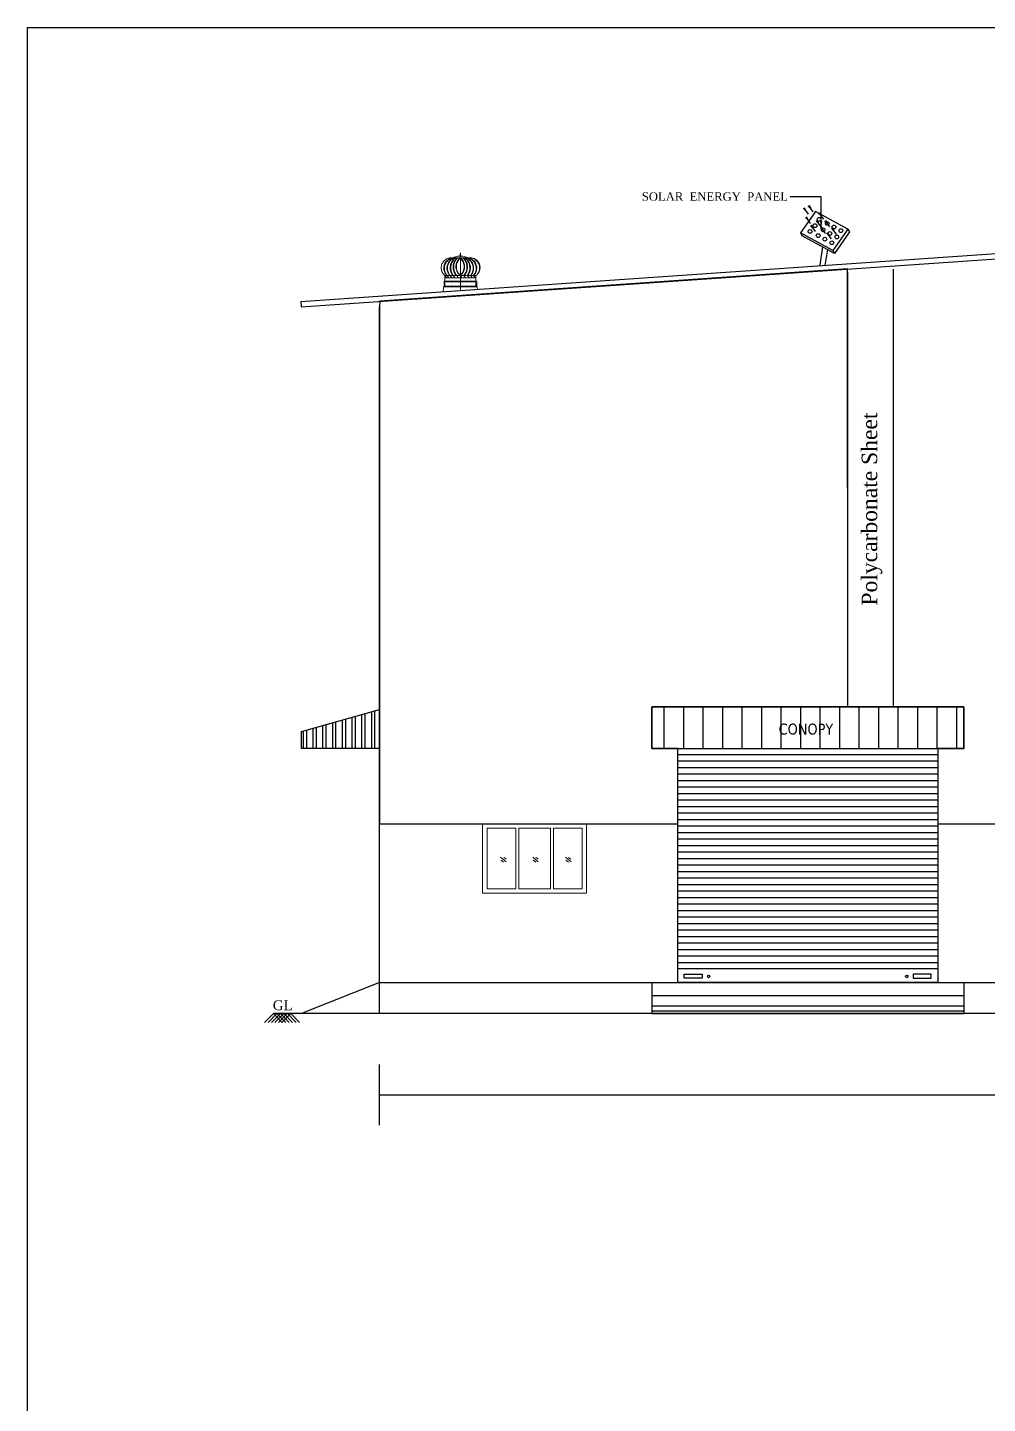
# Model space of a CAD drawing. Header units: metres. Extents: x 31037 to 31490, y -4422 to -3483.
# Drawn here: x 31162.57 to 31181.03, y -4395.07 to -4368.61 of the extents above; entities that cross this region are included whole.
import ezdxf

# ---------------------------------------------------------------- set-up
doc = ezdxf.new("R2010")
doc.units = ezdxf.units.M
doc.header["$LTSCALE"] = 30
doc.header["$MEASUREMENT"] = 0
doc.linetypes.add('CENTER', pattern=[2, 1.25, -0.25, 0.25, -0.25])
doc.linetypes.add('DASHDOT', pattern=[1, 0.5, -0.25, 0, -0.25])
doc.layers.get('0').update_dxf_attribs({"color": 30, "lineweight": 40})
for name, color, linetype in [('CEN-LI', 7, 'CENTER'), ('COLUMN', 2, 'Continuous'), ('JSC-1A-Thin', 254, 'Continuous'), ('JSC-B-Main Wall', 20, 'Continuous'), ('OBJ', 5, 'Continuous')]:
    doc.layers.add(name, color=color, linetype=linetype)
for name, color, linetype, lineweight in [('DIM', 5, 'Continuous', 25), ('HAT', 8, 'Continuous', 18), ('JSC-K-Text 2', 7, 'Continuous', 20), ('JSC-S-Joinerys', 126, 'Continuous', 18), ('TEXT', 11, 'Continuous', 30), ('WINDOW', 3, 'Continuous', 30)]:
    doc.layers.add(name, color=color, linetype=linetype, lineweight=lineweight)
doc.styles.add('DIM', font='times.ttf')
doc.styles.add('JSC-Tahoma', font='tahoma.ttf')
doc.styles.add('RAM', font='dutchi.ttf')
doc.styles.add('ROMANS', font='stylu.ttf', dxfattribs={"width": 0.75})
doc.styles.get("Standard").update_dxf_attribs({"font": 'times.ttf', "height": 0.05})
doc.dimstyles.new('STANDARD$7', dxfattribs={"dimtxt": 0.18, "dimasz": 7, "dimexe": 0.18, "dimexo": 0.0625, "dimgap": 0.09, "dimtad": 0, "dimtih": 1, "dimtoh": 1, "dimdec": 3, "dimzin": 0, "dimdsep": 46, "dimtxsty": 'ROMANS', "dimcen": 0.09, "dimclrd": 3, "dimclrt": 2, "dimaunit": 1, "dimadec": 0, "dimazin": 0, "dimtfac": 1, "dimtdec": 3, "dimtofl": 0, "dimtmove": 2, "dimatfit": 3, "dimfxl": 0, "dimtolj": 1, "dimtzin": 0, "dimarcsym": 0})

# ---------------------------------------------------------------- blocks, each defined once
blk = doc.blocks.new('EGEGRE')
at = {"layer": 'JSC-1A-Thin', "lineweight": 9, "extrusion": (0.000697341, -0.000131776, 1)}
blk.add_line((17325.445, -5309.269, 0), (17325.436, -5309.368), dxfattribs=at)
at = {"layer": 'JSC-1A-Thin', "lineweight": 9, "extrusion": (0.000697341, -0.000131776, 1), "elevation": 12.781}
for points in [[(17325.593, -5308.71), (17325.574, -5308.71), (17325.556, -5308.712), (17325.536, -5308.717), (17325.519, -5308.724), (17325.501, -5308.731), (17325.485, -5308.74), (17325.469, -5308.752), (17325.455, -5308.764), (17325.442, -5308.779), (17325.431, -5308.793), (17325.421, -5308.809), (17325.412, -5308.827), (17325.405, -5308.844), (17325.401, -5308.862), (17325.398, -5308.881), (17325.397, -5308.9), (17325.397, -5308.919), (17325.401, -5308.938), (17325.405, -5308.957), (17325.411, -5308.974), (17325.419, -5308.992), (17325.428, -5309.008), (17325.439, -5309.023), (17325.452, -5309.038), (17325.466, -5309.05)], [(17325.625, -5308.71), (17325.606, -5308.712), (17325.587, -5308.716), (17325.569, -5308.722), (17325.551, -5308.731), (17325.535, -5308.74), (17325.52, -5308.752), (17325.505, -5308.764), (17325.493, -5308.777), (17325.48, -5308.792), (17325.471, -5308.808), (17325.462, -5308.826), (17325.456, -5308.844), (17325.451, -5308.862), (17325.448, -5308.881), (17325.447, -5308.9), (17325.447, -5308.919), (17325.449, -5308.937), (17325.453, -5308.956), (17325.459, -5308.973), (17325.468, -5308.991), (17325.476, -5309.008), (17325.487, -5309.023), (17325.499, -5309.038), (17325.514, -5309.05)], [(17325.625, -5308.71), (17325.605, -5308.715), (17325.587, -5308.721), (17325.568, -5308.729), (17325.551, -5308.739), (17325.535, -5308.75), (17325.52, -5308.764), (17325.506, -5308.779), (17325.495, -5308.793), (17325.484, -5308.811), (17325.475, -5308.829), (17325.468, -5308.847), (17325.462, -5308.867), (17325.459, -5308.885), (17325.458, -5308.905), (17325.459, -5308.926), (17325.461, -5308.946), (17325.466, -5308.965), (17325.472, -5308.984), (17325.48, -5309.002), (17325.489, -5309.019), (17325.501, -5309.035), (17325.514, -5309.05)], [(17325.652, -5308.71), (17325.633, -5308.717), (17325.614, -5308.726), (17325.597, -5308.736), (17325.581, -5308.748), (17325.567, -5308.762), (17325.553, -5308.777), (17325.541, -5308.793), (17325.531, -5308.81), (17325.523, -5308.828), (17325.516, -5308.847), (17325.512, -5308.866), (17325.508, -5308.885), (17325.507, -5308.906), (17325.508, -5308.926), (17325.512, -5308.946), (17325.516, -5308.965), (17325.523, -5308.984), (17325.532, -5309.002), (17325.542, -5309.019), (17325.553, -5309.036), (17325.568, -5309.05)], [(17325.652, -5308.71), (17325.633, -5308.718), (17325.616, -5308.729), (17325.599, -5308.741), (17325.584, -5308.754), (17325.57, -5308.768), (17325.558, -5308.785), (17325.547, -5308.802), (17325.537, -5308.82), (17325.53, -5308.839), (17325.524, -5308.858), (17325.52, -5308.878), (17325.517, -5308.899), (17325.517, -5308.919), (17325.52, -5308.939), (17325.523, -5308.959), (17325.528, -5308.98), (17325.535, -5308.998), (17325.545, -5309.017), (17325.556, -5309.033), (17325.568, -5309.049)], [(17325.679, -5308.709), (17325.662, -5308.72), (17325.645, -5308.733), (17325.631, -5308.747), (17325.617, -5308.763), (17325.605, -5308.78), (17325.595, -5308.798), (17325.586, -5308.817), (17325.579, -5308.837), (17325.574, -5308.856), (17325.57, -5308.877), (17325.569, -5308.898), (17325.57, -5308.919), (17325.572, -5308.939), (17325.577, -5308.959), (17325.583, -5308.98), (17325.592, -5308.998), (17325.602, -5309.017), (17325.613, -5309.034), (17325.626, -5309.05)], [(17325.679, -5308.709), (17325.663, -5308.722), (17325.648, -5308.737), (17325.634, -5308.754), (17325.622, -5308.77), (17325.611, -5308.789), (17325.602, -5308.808), (17325.593, -5308.828), (17325.587, -5308.848), (17325.584, -5308.869), (17325.581, -5308.89), (17325.581, -5308.911), (17325.582, -5308.932), (17325.586, -5308.954), (17325.591, -5308.974), (17325.597, -5308.994), (17325.606, -5309.013), (17325.616, -5309.032), (17325.629, -5309.05)], [(17325.593, -5308.71), (17325.939, -5308.71)], [(17325.907, -5308.71), (17325.885, -5308.699), (17325.861, -5308.691), (17325.838, -5308.684), (17325.815, -5308.679), (17325.79, -5308.676), (17325.766, -5308.675), (17325.742, -5308.676), (17325.716, -5308.679), (17325.693, -5308.684), (17325.67, -5308.691), (17325.647, -5308.699), (17325.625, -5308.71)], [(17325.713, -5308.71), (17325.698, -5308.722), (17325.683, -5308.737), (17325.67, -5308.754), (17325.659, -5308.77), (17325.649, -5308.788), (17325.641, -5308.807), (17325.634, -5308.826), (17325.629, -5308.846), (17325.626, -5308.866), (17325.625, -5308.886), (17325.626, -5308.906), (17325.629, -5308.927), (17325.633, -5308.946), (17325.639, -5308.966), (17325.647, -5308.985), (17325.657, -5309.003), (17325.668, -5309.02), (17325.681, -5309.036), (17325.695, -5309.051)], [(17325.713, -5308.709), (17325.698, -5308.725), (17325.684, -5308.743), (17325.672, -5308.761), (17325.662, -5308.781), (17325.653, -5308.801), (17325.647, -5308.821), (17325.641, -5308.844), (17325.639, -5308.865), (17325.637, -5308.887), (17325.638, -5308.909), (17325.641, -5308.931), (17325.645, -5308.952), (17325.652, -5308.973), (17325.66, -5308.994), (17325.67, -5309.013), (17325.681, -5309.032), (17325.695, -5309.05)], [(17325.765, -5308.71), (17325.75, -5308.722), (17325.735, -5308.737), (17325.723, -5308.752), (17325.712, -5308.768), (17325.702, -5308.785), (17325.694, -5308.803), (17325.688, -5308.821), (17325.684, -5308.841), (17325.681, -5308.86), (17325.68, -5308.88), (17325.681, -5308.9), (17325.684, -5308.919), (17325.689, -5308.938), (17325.695, -5308.957), (17325.703, -5308.975), (17325.713, -5308.992), (17325.724, -5309.009), (17325.737, -5309.023), (17325.751, -5309.037), (17325.767, -5309.049)], [(17325.766, -5308.71), (17325.75, -5308.725), (17325.737, -5308.741), (17325.725, -5308.758), (17325.714, -5308.777), (17325.706, -5308.797), (17325.699, -5308.817), (17325.694, -5308.837), (17325.691, -5308.858), (17325.69, -5308.88), (17325.691, -5308.901), (17325.694, -5308.922), (17325.699, -5308.943), (17325.706, -5308.963), (17325.714, -5308.983), (17325.725, -5309.001), (17325.737, -5309.019), (17325.75, -5309.035), (17325.766, -5309.05)], [(17325.754, -5308.667), (17325.777, -5308.667), (17325.777, -5308.674), (17325.754, -5308.674), (17325.754, -5308.667)], [(17325.761, -5308.637), (17325.77, -5308.637)], [(17325.761, -5308.637), (17325.761, -5308.667)], [(17325.762, -5309.05), (17325.777, -5309.035), (17325.79, -5309.019), (17325.803, -5309.001), (17325.813, -5308.983), (17325.822, -5308.963), (17325.828, -5308.943), (17325.834, -5308.922), (17325.836, -5308.901), (17325.837, -5308.88), (17325.836, -5308.858), (17325.834, -5308.837), (17325.828, -5308.817), (17325.822, -5308.797), (17325.813, -5308.777), (17325.803, -5308.758), (17325.79, -5308.741), (17325.777, -5308.725), (17325.762, -5308.71)], [(17325.762, -5309.049), (17325.777, -5309.037), (17325.791, -5309.023), (17325.804, -5309.009), (17325.815, -5308.992), (17325.825, -5308.975), (17325.834, -5308.957), (17325.84, -5308.938), (17325.844, -5308.919), (17325.848, -5308.9), (17325.848, -5308.88), (17325.848, -5308.86), (17325.844, -5308.841), (17325.84, -5308.821), (17325.834, -5308.803), (17325.826, -5308.785), (17325.817, -5308.768), (17325.806, -5308.752), (17325.793, -5308.737), (17325.779, -5308.722), (17325.763, -5308.71)], [(17325.77, -5308.637), (17325.77, -5308.667)], [(17325.833, -5309.05), (17325.846, -5309.032), (17325.858, -5309.013), (17325.868, -5308.994), (17325.876, -5308.973), (17325.882, -5308.952), (17325.887, -5308.931), (17325.89, -5308.909), (17325.89, -5308.887), (17325.889, -5308.865), (17325.886, -5308.844), (17325.881, -5308.821), (17325.874, -5308.801), (17325.866, -5308.781), (17325.855, -5308.761), (17325.844, -5308.743), (17325.83, -5308.725), (17325.815, -5308.709)], [(17325.834, -5309.051), (17325.848, -5309.036), (17325.86, -5309.02), (17325.871, -5309.003), (17325.881, -5308.985), (17325.889, -5308.966), (17325.895, -5308.946), (17325.899, -5308.927), (17325.903, -5308.906), (17325.903, -5308.886), (17325.903, -5308.866), (17325.899, -5308.846), (17325.894, -5308.826), (17325.888, -5308.807), (17325.88, -5308.788), (17325.869, -5308.77), (17325.859, -5308.754), (17325.845, -5308.737), (17325.831, -5308.722), (17325.815, -5308.71)], [(17325.9, -5309.05), (17325.912, -5309.032), (17325.922, -5309.013), (17325.931, -5308.994), (17325.937, -5308.974), (17325.942, -5308.954), (17325.946, -5308.932), (17325.947, -5308.911), (17325.946, -5308.89), (17325.944, -5308.869), (17325.941, -5308.848), (17325.935, -5308.828), (17325.927, -5308.808), (17325.917, -5308.789), (17325.907, -5308.77), (17325.894, -5308.754), (17325.88, -5308.737), (17325.865, -5308.722), (17325.849, -5308.709)], [(17325.903, -5309.05), (17325.915, -5309.034), (17325.927, -5309.017), (17325.936, -5308.998), (17325.945, -5308.98), (17325.951, -5308.959), (17325.955, -5308.939), (17325.959, -5308.919), (17325.959, -5308.898), (17325.958, -5308.877), (17325.955, -5308.856), (17325.95, -5308.837), (17325.942, -5308.817), (17325.934, -5308.798), (17325.923, -5308.78), (17325.911, -5308.763), (17325.898, -5308.747), (17325.882, -5308.733), (17325.867, -5308.72), (17325.849, -5308.709)], [(17325.961, -5309.049), (17325.973, -5309.033), (17325.983, -5309.017), (17325.992, -5308.998), (17326, -5308.98), (17326.005, -5308.959), (17326.009, -5308.939), (17326.011, -5308.919), (17326.011, -5308.899), (17326.009, -5308.878), (17326.005, -5308.858), (17325.999, -5308.839), (17325.991, -5308.82), (17325.982, -5308.802), (17325.971, -5308.785), (17325.959, -5308.768), (17325.944, -5308.754), (17325.929, -5308.741), (17325.913, -5308.729), (17325.895, -5308.718), (17325.877, -5308.71)], [(17325.961, -5309.05), (17325.974, -5309.036), (17325.986, -5309.019), (17325.997, -5309.002), (17326.005, -5308.984), (17326.012, -5308.965), (17326.017, -5308.946), (17326.02, -5308.926), (17326.02, -5308.906), (17326.02, -5308.885), (17326.017, -5308.866), (17326.012, -5308.847), (17326.005, -5308.828), (17325.997, -5308.81), (17325.987, -5308.793), (17325.974, -5308.777), (17325.961, -5308.762), (17325.946, -5308.748), (17325.931, -5308.736), (17325.914, -5308.726), (17325.896, -5308.717), (17325.877, -5308.71)], [(17325.903, -5308.71), (17325.922, -5308.712), (17325.941, -5308.716), (17325.959, -5308.722), (17325.976, -5308.731), (17325.992, -5308.74), (17326.007, -5308.752), (17326.022, -5308.764), (17326.035, -5308.777), (17326.047, -5308.792), (17326.056, -5308.808), (17326.065, -5308.826), (17326.072, -5308.844), (17326.077, -5308.862), (17326.08, -5308.881), (17326.081, -5308.9), (17326.08, -5308.919), (17326.078, -5308.937), (17326.074, -5308.956), (17326.068, -5308.973), (17326.06, -5308.991), (17326.051, -5309.008), (17326.04, -5309.023), (17326.028, -5309.038), (17326.014, -5309.05), (17326.027, -5309.035), (17326.038, -5309.019), (17326.049, -5309.002), (17326.056, -5308.984), (17326.063, -5308.965), (17326.068, -5308.946), (17326.07, -5308.926), (17326.07, -5308.905), (17326.069, -5308.885), (17326.066, -5308.867), (17326.06, -5308.847), (17326.053, -5308.829), (17326.045, -5308.811), (17326.034, -5308.793), (17326.022, -5308.779), (17326.008, -5308.764), (17325.994, -5308.75), (17325.978, -5308.739), (17325.96, -5308.729), (17325.942, -5308.721), (17325.923, -5308.715), (17325.904, -5308.71)], [(17326.065, -5309.049), (17326.08, -5309.038), (17326.093, -5309.024), (17326.106, -5309.01), (17326.116, -5308.994), (17326.126, -5308.977), (17326.133, -5308.961), (17326.138, -5308.943), (17326.142, -5308.923), (17326.144, -5308.905), (17326.144, -5308.886), (17326.142, -5308.867), (17326.138, -5308.849), (17326.132, -5308.831), (17326.125, -5308.814), (17326.116, -5308.798), (17326.105, -5308.782), (17326.092, -5308.767), (17326.079, -5308.754), (17326.063, -5308.743), (17326.049, -5308.733), (17326.031, -5308.724), (17326.013, -5308.718), (17325.995, -5308.713), (17325.977, -5308.71), (17325.958, -5308.709), (17325.939, -5308.71)], [(17326.066, -5309.05), (17326.08, -5309.038), (17326.093, -5309.023), (17326.104, -5309.008), (17326.114, -5308.992), (17326.122, -5308.974), (17326.127, -5308.957), (17326.132, -5308.938), (17326.135, -5308.919), (17326.135, -5308.9), (17326.134, -5308.881), (17326.131, -5308.862), (17326.126, -5308.844), (17326.12, -5308.827), (17326.111, -5308.809), (17326.101, -5308.793), (17326.09, -5308.779), (17326.077, -5308.764), (17326.063, -5308.752), (17326.047, -5308.74), (17326.031, -5308.731), (17326.013, -5308.724), (17325.996, -5308.717), (17325.977, -5308.712), (17325.959, -5308.71), (17325.94, -5308.71)], [(17325.441, -5309.268), (17325.466, -5309.268)], [(17325.451, -5309.159), (17326.08, -5309.159)], [(17326.08, -5309.254), (17325.451, -5309.254), (17325.451, -5309.159)], [(17325.466, -5309.05), (17326.066, -5309.05)], [(17325.466, -5309.05), (17325.497, -5309.093)], [(17325.466, -5309.159), (17325.466, -5309.05)], [(17325.466, -5309.093), (17326.066, -5309.093)], [(17325.466, -5309.169), (17325.467, -5309.169)], [(17325.466, -5309.169), (17325.466, -5309.17)], [(17325.466, -5309.172), (17325.466, -5309.173)], [(17325.466, -5309.174), (17325.466, -5309.176)], [(17325.466, -5309.176), (17325.466, -5309.178)], [(17325.466, -5309.179), (17325.466, -5309.182)], [(17325.466, -5309.182), (17325.466, -5309.184)], [(17325.466, -5309.184), (17325.466, -5309.186)], [(17325.466, -5309.187), (17325.466, -5309.19)], [(17325.466, -5309.191), (17325.466, -5309.192)], [(17325.466, -5309.193), (17325.466, -5309.195)], [(17325.466, -5309.195), (17325.466, -5309.197)], [(17325.466, -5309.199), (17325.466, -5309.201)], [(17325.466, -5309.201), (17325.466, -5309.203)], [(17325.466, -5309.203), (17325.466, -5309.205)], [(17325.466, -5309.206), (17325.466, -5309.209)], [(17325.466, -5309.209), (17325.466, -5309.211)], [(17325.466, -5309.212), (17325.466, -5309.214)], [(17325.466, -5309.214), (17325.466, -5309.217)], [(17325.466, -5309.218), (17325.466, -5309.22)], [(17325.466, -5309.22), (17325.466, -5309.222)], [(17325.466, -5309.222), (17325.466, -5309.224)], [(17325.466, -5309.225), (17325.466, -5309.228)], [(17325.466, -5309.228), (17325.466, -5309.23)], [(17325.466, -5309.231), (17325.466, -5309.232)], [(17325.466, -5309.233), (17325.466, -5309.236)], [(17325.466, -5309.237), (17325.466, -5309.239)], [(17325.466, -5309.239), (17325.466, -5309.241)], [(17325.466, -5309.241), (17325.466, -5309.243)], [(17325.466, -5309.245), (17325.466, -5309.247)], [(17325.466, -5309.247), (17325.466, -5309.249)], [(17325.466, -5309.25), (17325.466, -5309.251)], [(17325.466, -5309.252), (17325.466, -5309.255)], [(17325.466, -5309.255), (17325.466, -5309.258)], [(17325.466, -5309.258), (17325.466, -5309.26)], [(17325.466, -5309.261), (17325.466, -5309.263)], [(17325.466, -5309.264), (17325.466, -5309.266)], [(17325.466, -5309.266), (17325.466, -5309.268)], [(17325.466, -5309.268), (17325.467, -5309.268)], [(17325.468, -5309.169), (17325.47, -5309.169)], [(17325.468, -5309.268), (17325.47, -5309.268)], [(17325.47, -5309.169), (17325.472, -5309.169)], [(17325.47, -5309.268), (17325.472, -5309.268)], [(17325.474, -5309.169), (17325.475, -5309.169)], [(17325.474, -5309.268), (17325.475, -5309.268)], [(17325.476, -5309.169), (17325.478, -5309.169)], [(17325.476, -5309.268), (17325.478, -5309.268)], [(17325.478, -5309.169), (17325.48, -5309.169)], [(17325.478, -5309.268), (17325.48, -5309.268)], [(17325.481, -5309.169), (17325.483, -5309.169)], [(17325.481, -5309.268), (17325.483, -5309.268)], [(17325.484, -5309.169), (17325.486, -5309.169)], [(17325.484, -5309.268), (17325.486, -5309.268)], [(17325.487, -5309.169), (17325.489, -5309.169)], [(17325.487, -5309.268), (17325.489, -5309.268)], [(17325.489, -5309.169), (17325.491, -5309.169)], [(17325.489, -5309.268), (17325.491, -5309.268)], [(17325.493, -5309.169), (17325.494, -5309.169)], [(17325.493, -5309.268), (17325.494, -5309.268)], [(17325.495, -5309.169), (17325.497, -5309.169)], [(17325.495, -5309.268), (17325.497, -5309.268)], [(17325.497, -5309.169), (17325.499, -5309.169)], [(17325.497, -5309.268), (17325.499, -5309.268)], [(17325.501, -5309.169), (17325.502, -5309.169)], [(17325.501, -5309.268), (17325.502, -5309.268)], [(17325.503, -5309.169), (17325.505, -5309.169)], [(17325.503, -5309.268), (17325.505, -5309.268)], [(17325.505, -5309.169), (17325.507, -5309.169)], [(17325.505, -5309.268), (17325.507, -5309.268)], [(17325.508, -5309.169), (17325.51, -5309.169)], [(17325.508, -5309.268), (17325.51, -5309.268)], [(17325.512, -5309.169), (17325.513, -5309.169)], [(17325.512, -5309.268), (17325.513, -5309.268)], [(17325.514, -5309.05), (17325.545, -5309.093)], [(17325.514, -5309.169), (17325.516, -5309.169)], [(17325.514, -5309.268), (17325.516, -5309.268)], [(17325.516, -5309.169), (17325.519, -5309.169)], [(17325.516, -5309.268), (17325.519, -5309.268)], [(17325.52, -5309.169), (17325.521, -5309.169)], [(17325.52, -5309.268), (17325.521, -5309.268)], [(17325.522, -5309.169), (17325.524, -5309.169)], [(17325.522, -5309.268), (17325.524, -5309.268)], [(17325.524, -5309.169), (17325.526, -5309.169)], [(17325.524, -5309.268), (17325.526, -5309.268)], [(17325.527, -5309.169), (17325.529, -5309.169)], [(17325.527, -5309.268), (17325.529, -5309.268)], [(17325.53, -5309.169), (17325.532, -5309.169)], [(17325.53, -5309.268), (17325.532, -5309.268)], [(17325.533, -5309.169), (17325.535, -5309.169)], [(17325.533, -5309.268), (17325.535, -5309.268)], [(17325.535, -5309.169), (17325.538, -5309.169)], [(17325.535, -5309.268), (17325.538, -5309.268)], [(17325.539, -5309.169), (17325.54, -5309.169)], [(17325.539, -5309.268), (17325.54, -5309.268)], [(17325.541, -5309.169), (17325.543, -5309.169)], [(17325.541, -5309.268), (17325.543, -5309.268)], [(17325.543, -5309.169), (17325.545, -5309.169)], [(17325.543, -5309.268), (17325.545, -5309.268)], [(17325.547, -5309.169), (17325.548, -5309.169)], [(17325.547, -5309.268), (17325.548, -5309.268)], [(17325.549, -5309.169), (17325.551, -5309.169)], [(17325.549, -5309.268), (17325.551, -5309.268)], [(17325.551, -5309.169), (17325.553, -5309.169)], [(17325.551, -5309.268), (17325.553, -5309.268)], [(17325.554, -5309.169), (17325.557, -5309.169)], [(17325.554, -5309.268), (17325.557, -5309.268)], [(17325.558, -5309.169), (17325.559, -5309.169)], [(17325.558, -5309.268), (17325.559, -5309.268)], [(17325.56, -5309.169), (17325.562, -5309.169)], [(17325.56, -5309.268), (17325.562, -5309.268)], [(17325.562, -5309.169), (17325.565, -5309.169)], [(17325.562, -5309.268), (17325.565, -5309.268)], [(17325.566, -5309.169), (17325.567, -5309.169)], [(17325.566, -5309.268), (17325.567, -5309.268)], [(17325.567, -5309.05), (17325.599, -5309.093)], [(17325.568, -5309.169), (17325.57, -5309.169)], [(17325.568, -5309.268), (17325.57, -5309.268)], [(17325.57, -5309.169), (17325.572, -5309.169)], [(17325.57, -5309.268), (17325.572, -5309.268)], [(17325.574, -5309.169), (17325.576, -5309.169)], [(17325.574, -5309.268), (17325.576, -5309.268)], [(17325.576, -5309.169), (17325.578, -5309.169)], [(17325.576, -5309.268), (17325.578, -5309.268)], [(17325.579, -5309.169), (17325.581, -5309.169)], [(17325.579, -5309.268), (17325.581, -5309.268)], [(17325.581, -5309.169), (17325.584, -5309.169)], [(17325.581, -5309.268), (17325.584, -5309.268)], [(17325.585, -5309.169), (17325.586, -5309.169)], [(17325.585, -5309.268), (17325.586, -5309.268)], [(17325.587, -5309.169), (17325.589, -5309.169)], [(17325.587, -5309.268), (17325.589, -5309.268)], [(17325.589, -5309.169), (17325.592, -5309.169)], [(17325.589, -5309.268), (17325.592, -5309.268)], [(17325.593, -5309.169), (17325.595, -5309.169)], [(17325.593, -5309.268), (17325.595, -5309.268)], [(17325.595, -5309.169), (17325.597, -5309.169)], [(17325.595, -5309.268), (17325.597, -5309.268)], [(17325.597, -5309.169), (17325.599, -5309.169)], [(17325.597, -5309.268), (17325.599, -5309.268)], [(17325.6, -5309.169), (17325.603, -5309.169)], [(17325.6, -5309.268), (17325.603, -5309.268)], [(17325.604, -5309.169), (17325.605, -5309.169)], [(17325.604, -5309.268), (17325.605, -5309.268)], [(17325.606, -5309.169), (17325.608, -5309.169)], [(17325.606, -5309.268), (17325.608, -5309.268)], [(17325.608, -5309.169), (17325.611, -5309.169)], [(17325.608, -5309.268), (17325.611, -5309.268)], [(17325.612, -5309.169), (17325.614, -5309.169)], [(17325.612, -5309.268), (17325.614, -5309.268)], [(17325.614, -5309.169), (17325.616, -5309.169)], [(17325.614, -5309.268), (17325.616, -5309.268)], [(17325.616, -5309.169), (17325.618, -5309.169)], [(17325.616, -5309.268), (17325.618, -5309.268)], [(17325.62, -5309.169), (17325.622, -5309.169)], [(17325.62, -5309.268), (17325.622, -5309.268)], [(17325.622, -5309.169), (17325.624, -5309.169)], [(17325.622, -5309.268), (17325.624, -5309.268)], [(17325.625, -5309.169), (17325.627, -5309.169)], [(17325.625, -5309.268), (17325.627, -5309.268)], [(17325.626, -5309.05), (17325.658, -5309.093)], [(17325.627, -5309.169), (17325.63, -5309.169)], [(17325.627, -5309.268), (17325.63, -5309.268)], [(17325.631, -5309.169), (17325.633, -5309.169)], [(17325.631, -5309.268), (17325.633, -5309.268)], [(17325.633, -5309.169), (17325.635, -5309.169)], [(17325.633, -5309.268), (17325.635, -5309.268)], [(17325.635, -5309.169), (17325.638, -5309.169)], [(17325.635, -5309.268), (17325.638, -5309.268)], [(17325.639, -5309.169), (17325.641, -5309.169)], [(17325.639, -5309.268), (17325.641, -5309.268)], [(17325.641, -5309.169), (17325.643, -5309.169)], [(17325.641, -5309.268), (17325.643, -5309.268)], [(17325.644, -5309.169), (17325.645, -5309.169)], [(17325.644, -5309.268), (17325.645, -5309.268)], [(17325.647, -5309.169), (17325.649, -5309.169)], [(17325.647, -5309.268), (17325.649, -5309.268)], [(17325.65, -5309.169), (17325.652, -5309.169)], [(17325.65, -5309.268), (17325.652, -5309.268)], [(17325.652, -5309.169), (17325.654, -5309.169)], [(17325.652, -5309.268), (17325.654, -5309.268)], [(17325.654, -5309.169), (17325.657, -5309.169)], [(17325.654, -5309.268), (17325.657, -5309.268)], [(17325.658, -5309.169), (17325.66, -5309.169)], [(17325.658, -5309.268), (17325.66, -5309.268)], [(17325.66, -5309.169), (17325.662, -5309.169)], [(17325.66, -5309.268), (17325.662, -5309.268)], [(17325.663, -5309.169), (17325.665, -5309.169)], [(17325.663, -5309.268), (17325.665, -5309.268)], [(17325.666, -5309.169), (17325.668, -5309.169)], [(17325.666, -5309.268), (17325.668, -5309.268)], [(17325.668, -5309.169), (17325.67, -5309.169)], [(17325.668, -5309.268), (17325.67, -5309.268)], [(17325.671, -5309.169), (17325.673, -5309.169)], [(17325.671, -5309.268), (17325.673, -5309.268)], [(17325.673, -5309.169), (17325.676, -5309.169)], [(17325.673, -5309.268), (17325.676, -5309.268)], [(17325.677, -5309.169), (17325.679, -5309.169)], [(17325.677, -5309.268), (17325.679, -5309.268)], [(17325.679, -5309.169), (17325.681, -5309.169)], [(17325.679, -5309.268), (17325.681, -5309.268)], [(17325.682, -5309.169), (17325.684, -5309.169)], [(17325.682, -5309.268), (17325.684, -5309.268)], [(17325.685, -5309.169), (17325.687, -5309.169)], [(17325.685, -5309.268), (17325.687, -5309.268)], [(17325.687, -5309.169), (17325.689, -5309.169)], [(17325.687, -5309.268), (17325.689, -5309.268)], [(17325.69, -5309.169), (17325.691, -5309.169)], [(17325.69, -5309.268), (17325.691, -5309.268)], [(17325.693, -5309.169), (17325.695, -5309.169)], [(17325.693, -5309.268), (17325.695, -5309.268)], [(17325.695, -5309.05), (17325.726, -5309.093)], [(17325.696, -5309.169), (17325.698, -5309.169)], [(17325.696, -5309.268), (17325.698, -5309.268)], [(17325.698, -5309.169), (17325.7, -5309.169)], [(17325.698, -5309.268), (17325.7, -5309.268)], [(17325.702, -5309.169), (17325.703, -5309.169)], [(17325.702, -5309.268), (17325.703, -5309.268)], [(17325.704, -5309.169), (17325.706, -5309.169)], [(17325.704, -5309.268), (17325.706, -5309.268)], [(17325.706, -5309.169), (17325.708, -5309.169)], [(17325.706, -5309.268), (17325.708, -5309.268)], [(17325.709, -5309.169), (17325.711, -5309.169)], [(17325.709, -5309.268), (17325.711, -5309.268)], [(17325.712, -5309.169), (17325.714, -5309.169)], [(17325.712, -5309.268), (17325.714, -5309.268)], [(17325.714, -5309.169), (17325.716, -5309.169)], [(17325.714, -5309.268), (17325.716, -5309.268)], [(17325.717, -5309.169), (17325.719, -5309.169)], [(17325.717, -5309.268), (17325.719, -5309.268)], [(17325.721, -5309.169), (17325.722, -5309.169)], [(17325.721, -5309.268), (17325.722, -5309.268)], [(17325.723, -5309.169), (17325.725, -5309.169)], [(17325.723, -5309.268), (17325.725, -5309.268)], [(17325.725, -5309.169), (17325.727, -5309.169)], [(17325.725, -5309.268), (17325.727, -5309.268)], [(17325.728, -5309.169), (17325.73, -5309.169)], [(17325.728, -5309.268), (17325.73, -5309.268)], [(17325.731, -5309.169), (17325.733, -5309.169)], [(17325.731, -5309.268), (17325.733, -5309.268)], [(17325.733, -5309.169), (17325.735, -5309.169)], [(17325.733, -5309.268), (17325.735, -5309.268)], [(17325.736, -5309.169), (17325.738, -5309.169)], [(17325.736, -5309.268), (17325.738, -5309.268)], [(17325.739, -5309.169), (17325.741, -5309.169)], [(17325.739, -5309.268), (17325.741, -5309.268)], [(17325.742, -5309.169), (17325.744, -5309.169)], [(17325.742, -5309.268), (17325.744, -5309.268)], [(17325.744, -5309.169), (17325.746, -5309.169)], [(17325.744, -5309.268), (17325.746, -5309.268)], [(17325.748, -5309.169), (17325.749, -5309.169)], [(17325.748, -5309.268), (17325.749, -5309.268)], [(17325.75, -5309.169), (17325.752, -5309.169)], [(17325.75, -5309.268), (17325.752, -5309.268)], [(17325.752, -5309.169), (17325.754, -5309.169)], [(17325.752, -5309.268), (17325.754, -5309.268)], [(17325.755, -5309.169), (17325.757, -5309.169)], [(17325.755, -5309.268), (17325.757, -5309.268)], [(17325.758, -5309.169), (17325.76, -5309.169)], [(17325.758, -5309.268), (17325.76, -5309.268)], [(17325.76, -5309.169), (17325.762, -5309.169)], [(17325.76, -5309.268), (17325.762, -5309.268)], [(17325.762, -5309.05), (17325.794, -5309.093)], [(17325.763, -5309.169), (17325.766, -5309.169)], [(17325.763, -5309.268), (17325.766, -5309.268)], [(17325.767, -5309.169), (17325.768, -5309.169)], [(17325.767, -5309.268), (17325.768, -5309.268)], [(17325.769, -5309.169), (17325.771, -5309.169)], [(17325.769, -5309.268), (17325.771, -5309.268)], [(17325.771, -5309.169), (17325.773, -5309.169)], [(17325.771, -5309.268), (17325.773, -5309.268)], [(17325.775, -5309.169), (17325.776, -5309.169)], [(17325.775, -5309.268), (17325.776, -5309.268)], [(17325.777, -5309.169), (17325.779, -5309.169)], [(17325.777, -5309.268), (17325.779, -5309.268)], [(17325.779, -5309.169), (17325.781, -5309.169)], [(17325.779, -5309.268), (17325.781, -5309.268)], [(17325.782, -5309.169), (17325.785, -5309.169)], [(17325.782, -5309.268), (17325.785, -5309.268)], [(17325.785, -5309.169), (17325.787, -5309.169)], [(17325.785, -5309.268), (17325.787, -5309.268)], [(17325.788, -5309.169), (17325.79, -5309.169)], [(17325.788, -5309.268), (17325.79, -5309.268)], [(17325.79, -5309.169), (17325.793, -5309.169)], [(17325.79, -5309.268), (17325.793, -5309.268)], [(17325.794, -5309.169), (17325.795, -5309.169)], [(17325.794, -5309.268), (17325.795, -5309.268)], [(17325.796, -5309.169), (17325.798, -5309.169)], [(17325.796, -5309.268), (17325.798, -5309.268)], [(17325.798, -5309.169), (17325.8, -5309.169)], [(17325.798, -5309.268), (17325.8, -5309.268)], [(17325.801, -5309.169), (17325.804, -5309.169)], [(17325.801, -5309.268), (17325.804, -5309.268)], [(17325.804, -5309.169), (17325.806, -5309.169)], [(17325.804, -5309.268), (17325.806, -5309.268)], [(17325.806, -5309.169), (17325.808, -5309.169)], [(17325.806, -5309.268), (17325.808, -5309.268)], [(17325.809, -5309.169), (17325.812, -5309.169)], [(17325.809, -5309.268), (17325.812, -5309.268)], [(17325.813, -5309.169), (17325.814, -5309.169)], [(17325.813, -5309.268), (17325.814, -5309.268)], [(17325.815, -5309.169), (17325.817, -5309.169)], [(17325.815, -5309.268), (17325.817, -5309.268)], [(17325.817, -5309.169), (17325.819, -5309.169)], [(17325.817, -5309.268), (17325.819, -5309.268)], [(17325.821, -5309.169), (17325.823, -5309.169)], [(17325.821, -5309.268), (17325.823, -5309.268)], [(17325.823, -5309.169), (17325.825, -5309.169)], [(17325.823, -5309.268), (17325.825, -5309.268)], [(17325.825, -5309.169), (17325.827, -5309.169)], [(17325.825, -5309.268), (17325.827, -5309.268)], [(17325.828, -5309.169), (17325.831, -5309.169)], [(17325.828, -5309.268), (17325.831, -5309.268)], [(17325.831, -5309.169), (17325.833, -5309.169)], [(17325.831, -5309.268), (17325.833, -5309.268)], [(17325.834, -5309.05), (17325.865, -5309.093)], [(17325.834, -5309.169), (17325.836, -5309.169)], [(17325.834, -5309.268), (17325.836, -5309.268)], [(17325.836, -5309.169), (17325.839, -5309.169)], [(17325.836, -5309.268), (17325.839, -5309.268)], [(17325.84, -5309.169), (17325.842, -5309.169)], [(17325.84, -5309.268), (17325.842, -5309.268)], [(17325.842, -5309.169), (17325.844, -5309.169)], [(17325.842, -5309.268), (17325.844, -5309.268)], [(17325.844, -5309.169), (17325.846, -5309.169)], [(17325.844, -5309.268), (17325.846, -5309.268)], [(17325.848, -5309.169), (17325.85, -5309.169)], [(17325.848, -5309.268), (17325.85, -5309.268)], [(17325.85, -5309.169), (17325.852, -5309.169)], [(17325.85, -5309.268), (17325.852, -5309.268)], [(17325.853, -5309.169), (17325.854, -5309.169)], [(17325.853, -5309.268), (17325.854, -5309.268)], [(17325.855, -5309.169), (17325.858, -5309.169)], [(17325.855, -5309.268), (17325.858, -5309.268)], [(17325.859, -5309.169), (17325.861, -5309.169)], [(17325.859, -5309.268), (17325.861, -5309.268)], [(17325.861, -5309.169), (17325.863, -5309.169)], [(17325.861, -5309.268), (17325.863, -5309.268)], [(17325.864, -5309.169), (17325.866, -5309.169)], [(17325.864, -5309.268), (17325.866, -5309.268)], [(17325.867, -5309.169), (17325.869, -5309.169)], [(17325.867, -5309.268), (17325.869, -5309.268)], [(17325.869, -5309.169), (17325.871, -5309.169)], [(17325.869, -5309.268), (17325.871, -5309.268)], [(17325.872, -5309.169), (17325.873, -5309.169)], [(17325.872, -5309.268), (17325.873, -5309.268)], [(17325.874, -5309.169), (17325.877, -5309.169)], [(17325.874, -5309.268), (17325.877, -5309.268)], [(17325.877, -5309.169), (17325.88, -5309.169)], [(17325.877, -5309.268), (17325.88, -5309.268)], [(17325.88, -5309.169), (17325.882, -5309.169)], [(17325.88, -5309.268), (17325.882, -5309.268)], [(17325.883, -5309.169), (17325.885, -5309.169)], [(17325.883, -5309.268), (17325.885, -5309.268)], [(17325.886, -5309.169), (17325.888, -5309.169)], [(17325.886, -5309.268), (17325.888, -5309.268)], [(17325.888, -5309.169), (17325.89, -5309.169)], [(17325.888, -5309.268), (17325.89, -5309.268)], [(17325.891, -5309.169), (17325.892, -5309.169)], [(17325.891, -5309.268), (17325.892, -5309.268)], [(17325.894, -5309.169), (17325.896, -5309.169)], [(17325.894, -5309.268), (17325.896, -5309.268)], [(17325.896, -5309.169), (17325.898, -5309.169)], [(17325.896, -5309.268), (17325.898, -5309.268)], [(17325.899, -5309.169), (17325.9, -5309.169)], [(17325.899, -5309.268), (17325.9, -5309.268)], [(17325.901, -5309.05), (17325.934, -5309.093)], [(17325.903, -5309.169), (17325.904, -5309.169)], [(17325.903, -5309.268), (17325.904, -5309.268)], [(17325.905, -5309.169), (17325.907, -5309.169)], [(17325.905, -5309.268), (17325.907, -5309.268)], [(17325.907, -5309.169), (17325.909, -5309.169)], [(17325.907, -5309.268), (17325.909, -5309.268)], [(17325.91, -5309.169), (17325.912, -5309.169)], [(17325.91, -5309.268), (17325.912, -5309.268)], [(17325.913, -5309.169), (17325.915, -5309.169)], [(17325.913, -5309.268), (17325.915, -5309.268)], [(17325.915, -5309.169), (17325.917, -5309.169)], [(17325.915, -5309.268), (17325.917, -5309.268)], [(17325.918, -5309.169), (17325.919, -5309.169)], [(17325.918, -5309.268), (17325.919, -5309.268)], [(17325.921, -5309.169), (17325.923, -5309.169)], [(17325.921, -5309.268), (17325.923, -5309.268)], [(17325.923, -5309.169), (17325.926, -5309.169)], [(17325.923, -5309.268), (17325.926, -5309.268)], [(17325.926, -5309.169), (17325.928, -5309.169)], [(17325.926, -5309.268), (17325.928, -5309.268)], [(17325.929, -5309.169), (17325.931, -5309.169)], [(17325.929, -5309.268), (17325.931, -5309.268)], [(17325.932, -5309.169), (17325.934, -5309.169)], [(17325.932, -5309.268), (17325.934, -5309.268)], [(17325.934, -5309.169), (17325.936, -5309.169)], [(17325.934, -5309.268), (17325.936, -5309.268)], [(17325.937, -5309.169), (17325.939, -5309.169)], [(17325.937, -5309.268), (17325.939, -5309.268)], [(17325.94, -5309.169), (17325.942, -5309.169)], [(17325.94, -5309.268), (17325.942, -5309.268)], [(17325.942, -5309.169), (17325.944, -5309.169)], [(17325.942, -5309.268), (17325.944, -5309.268)], [(17325.945, -5309.169), (17325.946, -5309.169)], [(17325.945, -5309.268), (17325.946, -5309.268)], [(17325.949, -5309.169), (17325.95, -5309.169)], [(17325.949, -5309.268), (17325.95, -5309.268)], [(17325.951, -5309.169), (17325.953, -5309.169)], [(17325.951, -5309.268), (17325.953, -5309.268)], [(17325.953, -5309.169), (17325.955, -5309.169)], [(17325.953, -5309.268), (17325.955, -5309.268)], [(17325.956, -5309.169), (17325.958, -5309.169)], [(17325.956, -5309.268), (17325.958, -5309.268)], [(17325.959, -5309.169), (17325.961, -5309.169)], [(17325.959, -5309.268), (17325.961, -5309.268)], [(17325.961, -5309.05), (17325.992, -5309.093)], [(17325.961, -5309.169), (17325.963, -5309.169)], [(17325.961, -5309.268), (17325.963, -5309.268)], [(17325.964, -5309.169), (17325.965, -5309.169)], [(17325.964, -5309.268), (17325.965, -5309.268)], [(17325.967, -5309.169), (17325.969, -5309.169)], [(17325.967, -5309.268), (17325.969, -5309.268)], [(17325.969, -5309.169), (17325.971, -5309.169)], [(17325.969, -5309.268), (17325.971, -5309.268)], [(17325.972, -5309.169), (17325.974, -5309.169)], [(17325.972, -5309.268), (17325.974, -5309.268)], [(17325.976, -5309.169), (17325.977, -5309.169)], [(17325.976, -5309.268), (17325.977, -5309.268)], [(17325.978, -5309.169), (17325.98, -5309.169)], [(17325.978, -5309.268), (17325.98, -5309.268)], [(17325.98, -5309.169), (17325.982, -5309.169)], [(17325.98, -5309.268), (17325.982, -5309.268)], [(17325.983, -5309.169), (17325.985, -5309.169)], [(17325.983, -5309.268), (17325.985, -5309.268)], [(17325.986, -5309.169), (17325.988, -5309.169)], [(17325.986, -5309.268), (17325.988, -5309.268)], [(17325.988, -5309.169), (17325.99, -5309.169)], [(17325.988, -5309.268), (17325.99, -5309.268)], [(17325.991, -5309.169), (17325.994, -5309.169)], [(17325.991, -5309.268), (17325.994, -5309.268)], [(17325.994, -5309.169), (17325.996, -5309.169)], [(17325.994, -5309.268), (17325.996, -5309.268)], [(17325.997, -5309.169), (17325.999, -5309.169)], [(17325.997, -5309.268), (17325.999, -5309.268)], [(17325.999, -5309.169), (17326.001, -5309.169)], [(17325.999, -5309.268), (17326.001, -5309.268)], [(17326.002, -5309.169), (17326.004, -5309.169)], [(17326.002, -5309.268), (17326.004, -5309.268)], [(17326.005, -5309.169), (17326.007, -5309.169)], [(17326.005, -5309.268), (17326.007, -5309.268)], [(17326.007, -5309.169), (17326.009, -5309.169)], [(17326.007, -5309.268), (17326.009, -5309.268)], [(17326.01, -5309.169), (17326.013, -5309.169)], [(17326.01, -5309.268), (17326.013, -5309.268)], [(17326.013, -5309.169), (17326.015, -5309.169)], [(17326.013, -5309.268), (17326.015, -5309.268)], [(17326.016, -5309.05), (17326.047, -5309.093)], [(17326.016, -5309.169), (17326.017, -5309.169)], [(17326.016, -5309.268), (17326.017, -5309.268)], [(17326.018, -5309.169), (17326.02, -5309.169)], [(17326.018, -5309.268), (17326.02, -5309.268)], [(17326.022, -5309.169), (17326.023, -5309.169)], [(17326.022, -5309.268), (17326.023, -5309.268)], [(17326.024, -5309.169), (17326.026, -5309.169)], [(17326.024, -5309.268), (17326.026, -5309.268)], [(17326.026, -5309.169), (17326.028, -5309.169)], [(17326.026, -5309.268), (17326.028, -5309.268)], [(17326.029, -5309.169), (17326.032, -5309.169)], [(17326.029, -5309.268), (17326.032, -5309.268)], [(17326.032, -5309.169), (17326.034, -5309.169)], [(17326.032, -5309.268), (17326.034, -5309.268)], [(17326.035, -5309.169), (17326.036, -5309.169)], [(17326.035, -5309.268), (17326.036, -5309.268)], [(17326.037, -5309.169), (17326.04, -5309.169)], [(17326.037, -5309.268), (17326.04, -5309.268)], [(17326.04, -5309.169), (17326.042, -5309.169)], [(17326.04, -5309.268), (17326.042, -5309.268)], [(17326.043, -5309.169), (17326.045, -5309.169)], [(17326.043, -5309.268), (17326.045, -5309.268)], [(17326.045, -5309.169), (17326.047, -5309.169)], [(17326.045, -5309.268), (17326.047, -5309.268)], [(17326.049, -5309.169), (17326.051, -5309.169)], [(17326.049, -5309.268), (17326.051, -5309.268)], [(17326.051, -5309.169), (17326.053, -5309.169)], [(17326.051, -5309.268), (17326.053, -5309.268)], [(17326.054, -5309.169), (17326.055, -5309.169)], [(17326.054, -5309.268), (17326.055, -5309.268)], [(17326.056, -5309.169), (17326.059, -5309.169)], [(17326.056, -5309.268), (17326.059, -5309.268)], [(17326.059, -5309.169), (17326.061, -5309.169)], [(17326.059, -5309.268), (17326.061, -5309.268)], [(17326.062, -5309.169), (17326.063, -5309.169)], [(17326.062, -5309.268), (17326.063, -5309.268)], [(17326.064, -5309.169), (17326.066, -5309.169)], [(17326.064, -5309.268), (17326.066, -5309.268)], [(17326.066, -5309.159), (17326.066, -5309.05)], [(17326.066, -5309.169), (17326.066, -5309.17)], [(17326.066, -5309.172), (17326.066, -5309.173)], [(17326.066, -5309.174), (17326.066, -5309.176)], [(17326.066, -5309.176), (17326.066, -5309.178)], [(17326.066, -5309.179), (17326.066, -5309.182)], [(17326.066, -5309.182), (17326.066, -5309.184)], [(17326.066, -5309.184), (17326.066, -5309.186)], [(17326.066, -5309.187), (17326.066, -5309.19)], [(17326.066, -5309.191), (17326.066, -5309.192)], [(17326.066, -5309.193), (17326.066, -5309.195)], [(17326.066, -5309.195), (17326.066, -5309.197)], [(17326.066, -5309.199), (17326.066, -5309.201)], [(17326.066, -5309.201), (17326.066, -5309.203)], [(17326.066, -5309.203), (17326.066, -5309.205)], [(17326.066, -5309.206), (17326.066, -5309.209)], [(17326.066, -5309.209), (17326.066, -5309.211)], [(17326.066, -5309.212), (17326.066, -5309.214)], [(17326.066, -5309.214), (17326.066, -5309.217)], [(17326.066, -5309.218), (17326.066, -5309.22)], [(17326.066, -5309.22), (17326.066, -5309.222)], [(17326.066, -5309.222), (17326.066, -5309.224)], [(17326.066, -5309.225), (17326.066, -5309.228)], [(17326.066, -5309.228), (17326.066, -5309.23)], [(17326.066, -5309.231), (17326.066, -5309.232)], [(17326.066, -5309.233), (17326.066, -5309.236)], [(17326.066, -5309.237), (17326.066, -5309.239)], [(17326.066, -5309.239), (17326.066, -5309.241)], [(17326.066, -5309.241), (17326.066, -5309.243)], [(17326.066, -5309.245), (17326.066, -5309.247)], [(17326.066, -5309.247), (17326.066, -5309.249)], [(17326.066, -5309.25), (17326.066, -5309.251)], [(17326.066, -5309.252), (17326.066, -5309.255)], [(17326.066, -5309.255), (17326.066, -5309.258)], [(17326.066, -5309.258), (17326.066, -5309.26)], [(17326.066, -5309.261), (17326.066, -5309.263)], [(17326.066, -5309.264), (17326.066, -5309.266)], [(17326.066, -5309.266), (17326.066, -5309.268)], [(17326.091, -5309.268), (17326.066, -5309.268)], [(17326.08, -5309.254), (17326.08, -5309.159)], [(17326.091, -5309.268), (17326.094, -5309.315)]]:
    blk.add_lwpolyline(points, dxfattribs=at)
at = {"layer": 'JSC-1A-Thin', "linetype": 'DASHDOT', "lineweight": 9, "extrusion": (0.000697341, -0.000131776, 1), "elevation": 12.781}
blk.add_lwpolyline([(17325.766, -5308.611), (17325.766, -5309.34)], dxfattribs=at)
blk = doc.blocks.new('1500')
at = {"layer": 'JSC-S-Joinerys'}
for p, q in [((270, 1125, 0), (270, 75, 0)), ((326, 1125, 0), (326, 75, 0)), ((-632, 540), (-533, 621)), ((-629, 587), (-589, 617)), ((-586, 538), (-543, 572)), ((-65, 540), (33, 621)), ((-62, 587), (-23, 617)), ((-19, 538), (24, 572)), ((490, 540), (589, 621)), ((493, 587), (533, 617)), ((536, 538), (579, 572))]:
    blk.add_line(p, q, dxfattribs=at)
for points in [[(900, 0), (-900, 0), (-900, 1200), (900, 1200)], [(-328, 75), (-825, 75), (-825, 1125), (-328, 1125)]]:
    blk.add_lwpolyline(points, close=True, dxfattribs=at)
for points in [[(270, 1125), (-273, 1125), (-273, 75), (270, 75)], [(326, 75), (820, 75), (820, 1125), (326, 1125)]]:
    blk.add_lwpolyline(points, dxfattribs=at)
blk = doc.blocks.new('WFGRFGFGSW')
at = {"layer": 'COLUMN', "color": 7}
for p, q in [((17313.646, -5254.599, 0), (17313.362, -5255.013, 0)), ((17314.267, -5254.94, 0), (17313.646, -5254.599, 0)), ((17313.362, -5255.013, 0), (17313.394, -5255.068, 0)), ((17313.982, -5255.355, 0), (17313.362, -5255.013, 0)), ((17314.267, -5254.94, 0), (17313.982, -5255.355, 0)), ((17314.299, -5254.994, 0), (17314.014, -5255.409, 0)), ((17314.267, -5254.94, 0), (17314.299, -5254.994, 0)), ((17314.014, -5255.409, 0), (17313.394, -5255.068, 0)), ((17313.786, -5255.284, 0), (17313.732, -5255.633, 0)), ((17313.876, -5255.333, 0), (17313.829, -5255.638, 0)), ((17313.982, -5255.355, 0), (17314.014, -5255.409, 0))]:
    blk.add_line(p, q, dxfattribs=at)
for centre in [(17313.718, -5254.753, 0), (17313.543, -5254.986, 0), (17313.638, -5254.875, 0), (17313.794, -5254.954, 0), (17313.874, -5254.832, 0), (17313.924, -5255.023, 0), (17314.004, -5254.901, 0), (17314.137, -5254.97, 0), (17313.699, -5255.066, 0), (17313.828, -5255.134, 0), (17313.962, -5255.204, 0), (17314.057, -5255.092, 0)]:
    blk.add_circle(centre, 0.0359, dxfattribs=at)
for points in [[(17313.511, -5254.654, 0), (17313.441, -5254.559, 0)], [(17313.511, -5254.654, 0), (17313.441, -5254.559, 0)], [(17313.555, -5254.83, 0), (17313.485, -5254.736, 0)], [(17313.555, -5254.83, 0), (17313.485, -5254.736, 0)], [(17313.606, -5254.607, 0), (17313.535, -5254.513, 0)], [(17313.807, -5254.752, 0), (17313.737, -5254.657, 0)], [(17313.647, -5254.988, 0), (17313.577, -5254.893, 0)], [(17313.758, -5254.896, 0), (17313.687, -5254.801, 0)], [(17313.842, -5255.024, 0), (17313.771, -5254.929, 0)], [(17313.925, -5254.896, 0), (17313.855, -5254.802, 0)], [(17314.054, -5255.04, 0), (17313.984, -5254.946, 0)], [(17313.957, -5255.13, 0), (17313.886, -5255.035, 0)]]:
    blk.add_leader(points, dimstyle='STANDARD$7', override={"dimscale": 3, "dimasz": 0.05, "dimexe": 0.09375, "dimtih": 0, "dimtoh": 0, "dimdec": 2, "dimpost": '\\X', "dimtxsty": 'DIM', "dimcen": 0.15625, "dimse1": 1, "dimse2": 1, "dimsd1": 1, "dimsd2": 1, "dimclrd": 4, "dimclre": 4, "dimtdec": 2, "dimtix": 1}, dxfattribs=at)

msp = doc.modelspace()

# ---------------------------------------------------------------- hatches: boundary and pattern name
at = {"layer": 'HAT', "lineweight": 25}
h = msp.add_hatch(dxfattribs=at)
h.set_pattern_fill('ANSI31', color=0, scale=3, angle=45, style=0)
h.set_pattern_definition([(90, (15847.44083, -464.16575), (-0.375, 1e-16), [])])
h.paths.add_polyline_path([(31180.57483, -4381.67332), (31174.57483, -4381.67332), (31174.57483, -4382.47332), (31180.57483, -4382.47332)])
h.paths.add_polyline_path([(31176.96227, -4382.26592), (31178.17411, -4382.26592), (31178.17411, -4381.9378), (31176.96227, -4381.9378)], flags=24)
at = {"layer": 'HAT', "lineweight": 25, "ltscale": 0.01}
h = msp.add_hatch(dxfattribs=at)
h.set_pattern_fill('ANSI32', color=0, scale=0.499991, angle=45)
h.set_pattern_definition([(90, (15849.95461, -445.83903), (-0.1874967867, 0), []), (90, (15850.01711, -445.77653), (-0.1874967867, 0), [])])
h.paths.add_polyline_path([(31169.33861, -4382.47332), (31169.33861, -4381.72334), (31167.83861, -4382.15082), (31167.83861, -4382.47332)])
at = {"layer": 'HAT', "lineweight": 25}
h = msp.add_hatch(dxfattribs=at)
h.set_pattern_fill('ANSI31', color=0, angle=135, style=0)
h.set_pattern_definition([(180, (15847.44083, -445.83903), (0, -0.125), [])])
h.paths.add_polyline_path([(31175.07483, -4382.47332), (31175.07483, -4386.70618), (31180.07483, -4386.70618), (31180.07483, -4382.47332)])

# ---------------------------------------------------------------- linework, layer by layer
at = {"color": 0, "lineweight": 25}
for p, q in [((31178.34659, -4381.67332), (31178.34659, -4373.31551)), ((31179.22157, -4381.67332), (31179.22157, -4373.25506)), ((31167.82867, -4373.87867), (31167.83556, -4373.97843)), ((31169.33861, -4387.57332), (31169.33861, -4373.97332)), ((31169.33861, -4383.92332), (31172.73228, -4383.92332)), ((31172.73228, -4383.92332), (31175.07483, -4383.92332)), ((31180.07483, -4383.92332), (31187.40861, -4383.92332)), ((31175.07483, -4386.70618, -0.00037), (31180.07483, -4386.70618, -0.00037)), ((31169.33861, -4386.97332), (31296.65861, -4386.97332)), ((31174.57483, -4386.97332, -0.00025), (31174.57483, -4387.57332, -0.00025)), ((31180.57483, -4386.97332, -0.00025), (31180.57483, -4387.57332, -0.00025)), ((31298.65861, -4387.57332), (31167.30076, -4387.57332))]:
    msp.add_line(p, q, dxfattribs=at)
for points in [[(31167.82867, -4373.87867), (31195.40861, -4371.97332), (31224.35861, -4373.97332), (31260.50861, -4371.97332), (31295.28496, -4373.89733)], [(31167.83556, -4373.97843), (31195.40861, -4372.07356), (31224.35792, -4374.07351), (31260.50861, -4372.07348), (31295.27944, -4373.99717)], [(31169.33861, -4382.47332), (31167.83861, -4382.47332), (31167.83861, -4382.15082), (31169.33861, -4381.72334), (31169.33861, -4382.47332)], [(31169.33861, -4386.97332), (31167.83861, -4387.57332)]]:
    msp.add_lwpolyline(points, dxfattribs=at)
at = {"color": 0, "lineweight": 25, "elevation": -0.00037}
for points in [[(31180.57483, -4381.67332), (31174.57483, -4381.67332), (31174.57483, -4382.47332), (31180.57483, -4382.47332)], [(31175.19874, -4386.81795), (31175.54483, -4386.81795), (31175.54483, -4386.89514), (31175.19874, -4386.89514)], [(31179.95092, -4386.81795), (31179.60482, -4386.81795), (31179.60482, -4386.89514), (31179.95092, -4386.89514)]]:
    msp.add_lwpolyline(points, close=True, dxfattribs=at)
at = {"color": 0, "lineweight": 25}
for centre in [(31175.67018, -4386.85888, -0.00037), (31179.47947, -4386.85888, -0.00037)]:
    msp.add_circle(centre, 0.0243, dxfattribs=at)
at = {"layer": 'CEN-LI', "color": 0, "linetype": 'Continuous', "lineweight": 25}
for p, q in [((31167.30118, -4387.57289), (31167.13163, -4387.74394)), ((31167.36793, -4387.57289), (31167.19838, -4387.74394)), ((31167.43469, -4387.57289), (31167.26514, -4387.74394)), ((31167.47073, -4387.74394), (31167.30118, -4387.57289)), ((31167.50144, -4387.57289), (31167.33189, -4387.74394)), ((31167.53748, -4387.74394), (31167.36793, -4387.57289)), ((31167.56819, -4387.57289), (31167.39864, -4387.74394)), ((31167.60424, -4387.74394), (31167.43469, -4387.57289)), ((31167.63494, -4387.57289), (31167.46539, -4387.74394)), ((31167.67099, -4387.74394), (31167.50144, -4387.57289)), ((31167.73896, -4387.74437), (31167.56941, -4387.57332)), ((31167.80571, -4387.74437), (31167.63616, -4387.57332))]:
    msp.add_line(p, q, dxfattribs=at)
at = {"layer": 'DIM', "color": 0, "lineweight": 25}
for p, q in [((31178.3416, -4373.25263), (31169.34967, -4373.87383)), ((31178.34554, -4381.67332), (31178.3416, -4373.25263)), ((31169.34967, -4373.87383), (31169.33861, -4373.97332)), ((31169.33861, -4373.97332), (31169.33861, -4383.92332)), ((31174.57483, -4382.47332, -0.00037), (31174.57483, -4381.67332, -0.00037)), ((31174.57483, -4381.67332, -0.00037), (31180.57483, -4381.67332, -0.00037)), ((31180.57483, -4381.67332, -0.00037), (31180.57483, -4382.47332, -0.00037)), ((31175.07483, -4382.47332, -0.00037), (31174.57483, -4382.47332, -0.00037)), ((31175.07483, -4383.92332, -0.00037), (31175.07483, -4382.47332, -0.00037)), ((31180.57483, -4382.47332, -0.00037), (31180.07483, -4382.47332, -0.00037)), ((31180.07483, -4382.47332, -0.00037), (31180.07483, -4383.92332, -0.00037)), ((31169.33861, -4383.92332), (31172.73228, -4383.92332)), ((31180.07483, -4383.92332, -0.00037), (31180.68914, -4383.92332, -0.00037)), ((31169.33861, -4389.71858), (31169.33861, -4388.55148)), ((31169.33861, -4389.13503), (31221.44369, -4389.13503))]:
    msp.add_line(p, q, dxfattribs=at)
msp.add_lwpolyline([(31162.57356, -4421.53702), (31162.57356, -4368.60832), (31313.93304, -4368.60832), (31313.93304, -4421.53702)], close=True, dxfattribs=at)
at = {"layer": 'HAT', "color": 0, "lineweight": 25}
for p, q in [((31174.57483, -4387.22332, -0.00025), (31180.57483, -4387.22332, -0.00025)), ((31174.57483, -4387.42332, -0.00025), (31180.57483, -4387.42332, -0.00025)), ((31174.57483, -4387.52332, -0.00025), (31180.57483, -4387.52332, -0.00025)), ((31174.57483, -4387.57332, -0.00025), (31180.57483, -4387.57332, -0.00025))]:
    msp.add_line(p, q, dxfattribs=at)
at = {"layer": 'WINDOW', "color": 0, "lineweight": 25, "elevation": -0.00037}
msp.add_lwpolyline([(31175.07483, -4382.47332), (31180.07483, -4382.47332), (31180.07483, -4386.97332), (31175.07483, -4386.97332)], close=True, dxfattribs=at)

# ---------------------------------------------------------------- block references
at = {"color": 0, "lineweight": 25}
for name, p in [('WFGRFGFGSW', (13864.07644, 882.45513, 0.00012)), ('EGEGRE', (13845.1264, 935.67247, 0.00046))]:
    msp.add_blockref(name, p, dxfattribs=at)
at = {"layer": 'JSC-B-Main Wall', "color": 0, "lineweight": 25, "xscale": -0.0011111111089122, "yscale": 0.0011111111125501, "zscale": 0.0011111111117591}
msp.add_blockref('1500', (31172.32309, -4385.25666, -0.00037), dxfattribs=at)

# ---------------------------------------------------------------- texts
at = {"layer": 'JSC-K-Text 2', "color": 0, "lineweight": 25, "style": 'JSC-Tahoma'}
msp.add_text('CONOPY', height=0.21, dxfattribs=at).set_placement((31177.01696, -4382.20686, -0.00093))
at = {"layer": 'OBJ', "color": 0, "lineweight": 25, "insert": (31177.19491, -4371.77824), "char_height": 0.161, "attachment_point": 3}
msp.add_mtext('SOLAR  ENERGY  PANEL', dxfattribs=at)
at = {"layer": 'TEXT', "color": 0, "lineweight": 25, "style": 'DIM'}
msp.add_text('Polycarbonate Sheet', height=0.3, rotation=90, dxfattribs=at).set_placement((31178.91176, -4379.72612, 0))
at = {"layer": 'TEXT', "color": 0, "linetype": 'ByBlock', "lineweight": 25, "style": 'RAM'}
msp.add_text('GL', height=0.18948, dxfattribs=at).set_placement((31167.29, -4387.50827))

# ---------------------------------------------------------------- leaders
at = {"layer": 'DIM', "color": 0, "lineweight": 25}
msp.add_leader([(31177.83406, -4372.47143), (31177.83406, -4371.8637), (31177.23682, -4371.8637)], dimstyle='STANDARD$7', override={"dimscale": 3, "dimasz": 0.05, "dimexe": 0.09375, "dimtih": 0, "dimtoh": 0, "dimdec": 2, "dimpost": '\\X', "dimtxsty": 'DIM', "dimcen": 0.15625, "dimse1": 1, "dimse2": 1, "dimsd1": 1, "dimsd2": 1, "dimclrd": 4, "dimclre": 4, "dimtdec": 2, "dimtix": 1}, dxfattribs=at)

doc.saveas('drawing.dxf')
